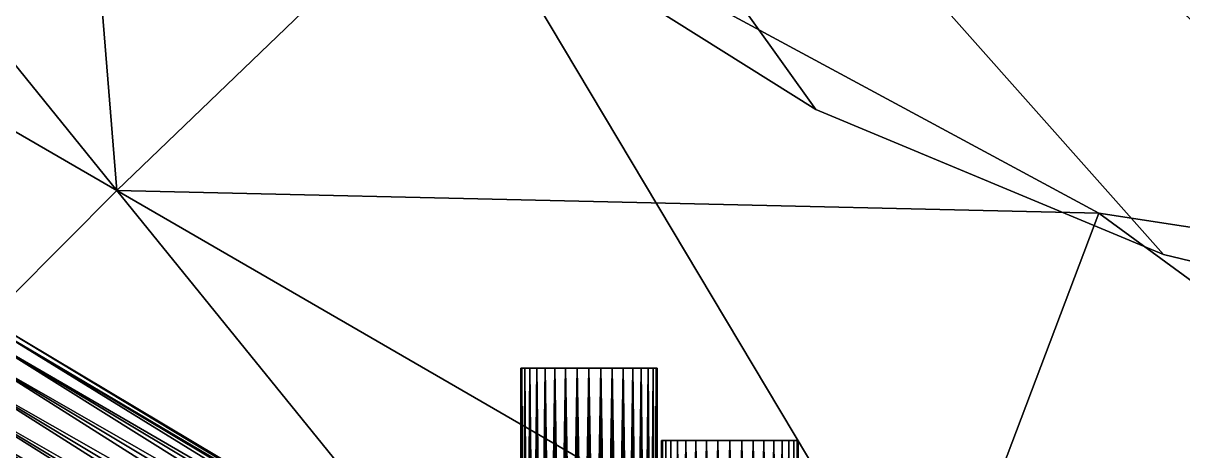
# Model space of a CAD drawing. Header units: metres. Extents: x -0.98 to 0.98, y -0.47 to 1.2.
# Drawn here: x -0.567 to -0.2273, y -0.031 to 0.0944 of the extents above; entities that cross this region are included whole.
import ezdxf

# ---------------------------------------------------------------- set-up
doc = ezdxf.new("R2010")
doc.units = ezdxf.units.M

msp = doc.modelspace()

# ---------------------------------------------------------------- linework, layer by layer
at = {"layer": 'Banana'}
for points in [[(-0.55898, 0.28477, 0.1), (-0.53961, 0.04534, 0.09211), (-0.69433, 0.23672, 0.09211)], [(-0.55898, 0.28477, 0.1), (-0.44063, 0.14063, 0.1), (-0.53961, 0.04534, 0.09211)], [(-0.80144, 0.19723, -0.07062), (-0.53961, 0.04534, -0.09211), (-0.69433, 0.23672, -0.09211)], [(-0.69433, 0.23672, -0.09211), (-0.53961, 0.04534, -0.09211), (-0.44063, 0.14063, -0.1)], [(-0.69433, 0.23672, 0.09211), (-0.53961, 0.04534, 0.09211), (-0.61735, -0.03282, 0.07063)], [(-0.80144, 0.19723, -0.07062), (-0.61735, -0.03282, -0.07062), (-0.53961, 0.04534, -0.09211)], [(-0.53961, 0.04534, -0.09211), (-0.25195, 0.03867, -0.1), (-0.44063, 0.14063, -0.1)], [(-0.44063, 0.14063, 0.1), (-0.30148, -0.09262, 0.09211), (-0.53961, 0.04534, 0.09211)], [(-0.44063, 0.14063, 0.1), (-0.25195, 0.03867, 0.1), (-0.30148, -0.09262, 0.09211)], [(-0.44063, 0.14063, 0.04766), (-0.25195, 0.03867, 0.1), (-0.44063, 0.14063, 0.1)], [(-0.44063, 0.14063, 0.04766), (-0.25195, 0.03867, 0.04766), (-0.25195, 0.03867, 0.1)], [(-0.44063, 0.14063, 0), (-0.25195, 0.03867, 0.04766), (-0.44063, 0.14063, 0.04766)], [(-0.44063, 0.14063, 0), (-0.25195, 0.03867, 0), (-0.25195, 0.03867, 0.04766)], [(-0.44063, 0.14063, -0.04766), (-0.25195, 0.03867, 0), (-0.44063, 0.14063, 0)], [(-0.44063, 0.14063, -0.04766), (-0.25195, 0.03867, -0.04766), (-0.25195, 0.03867, 0)], [(-0.44063, 0.14063, -0.1), (-0.25195, 0.03867, -0.04766), (-0.44063, 0.14063, -0.04766)], [(-0.44063, 0.14063, -0.1), (-0.25195, 0.03867, -0.1), (-0.25195, 0.03867, -0.04766)], [(-0.61735, -0.03282, -0.07062), (-0.30148, -0.09262, -0.09211), (-0.53961, 0.04534, -0.09211)], [(-0.53961, 0.04534, 0.09211), (-0.3408, -0.20017, 0.07063), (-0.61735, -0.03282, 0.07063)], [(-0.53961, 0.04534, -0.09211), (-0.30148, -0.09262, -0.09211), (-0.25195, 0.03867, -0.1)], [(-0.53961, 0.04534, 0.09211), (-0.30148, -0.09262, 0.09211), (-0.3408, -0.20017, 0.07063)], [(-0.30148, -0.09262, -0.09211), (0, 0, -0.1), (-0.25195, 0.03867, -0.1)], [(-0.25195, 0.03867, 0.1), (0, -0.14561, 0.09211), (-0.30148, -0.09262, 0.09211)], [(-0.25195, 0.03867, 0.1), (0, 0, 0.1), (0, -0.14561, 0.09211)], [(-0.25195, 0.03867, 0.04766), (0, 0, 0.1), (-0.25195, 0.03867, 0.1)], [(-0.25195, 0.03867, 0.04766), (0, 0, 0.04766), (0, 0, 0.1)], [(-0.25195, 0.03867, 0), (0, 0, 0.04766), (-0.25195, 0.03867, 0.04766)], [(-0.25195, 0.03867, 0), (0, 0), (0, 0, 0.04766)], [(-0.25195, 0.03867, -0.04766), (0, 0), (-0.25195, 0.03867, 0)], [(-0.25195, 0.03867, -0.04766), (0, 0, -0.04766), (0, 0)], [(-0.25195, 0.03867, -0.1), (0, 0, -0.04766), (-0.25195, 0.03867, -0.04766)], [(-0.25195, 0.03867, -0.1), (0, 0, -0.1), (0, 0, -0.04766)], [(-0.30148, -0.09262, -0.09211), (0, -0.14561, -0.09211), (0, 0, -0.1)]]:
    msp.add_3dface(points, dxfattribs=at)
at = {"layer": 'Cylinder'}
for points in [[(-0.33486, 0.0691, -0.1), (-0.6, 0.44, -0.1), (-0.42375, 0.125, -0.1)], [(-0.23297, 0.02656, -0.1), (-0.6, 0.44, -0.1), (-0.33486, 0.0691, -0.1)], [(-0.23297, 0.02656, -0.1), (-0.12053, -0.00051, -0.1), (-0.6, 0.44, -0.1)], [(-0.12053, -0.00051, -0.1), (0, -0.01, -0.1), (-0.6, 0.44, -0.1)], [(-0.6, 0.44, -0.1), (0, -0.01, -0.1), (0.6, 0.44, -0.1)], [(-0.12053, -0.00051, 0.1), (-0.6, 0.44, 0.1), (0, -0.01, 0.1)], [(-0.23297, 0.02656, 0.1), (-0.33486, 0.0691, 0.1), (-0.6, 0.44, 0.1)], [(-0.6, 0.44, 0.1), (-0.12053, -0.00051, 0.1), (-0.23297, 0.02656, 0.1)], [(-0.42375, 0.125, 0.1), (-0.6, 0.44, 0.1), (-0.33486, 0.0691, 0.1)], [(0.6, 0.44, 0.1), (0, -0.01, 0.1), (-0.6, 0.44, 0.1)], [(-0.42375, 0.125, -0.1), (-0.33486, 0.0691, 0.1), (-0.33486, 0.0691, -0.1)], [(-0.42375, 0.125, -0.1), (-0.42375, 0.125, 0.1), (-0.33486, 0.0691, 0.1)], [(-0.33486, 0.0691, -0.1), (-0.23297, 0.02656, 0.1), (-0.23297, 0.02656, -0.1)], [(-0.33486, 0.0691, -0.1), (-0.33486, 0.0691, 0.1), (-0.23297, 0.02656, 0.1)], [(-0.23297, 0.02656, -0.1), (-0.12053, -0.00051, 0.1), (-0.12053, -0.00051, -0.1)], [(-0.23297, 0.02656, -0.1), (-0.23297, 0.02656, 0.1), (-0.12053, -0.00051, 0.1)]]:
    msp.add_3dface(points, dxfattribs=at)
at = {"layer": 'Cylinder 3'}
for points in [[(-0.38002, -0.22798, 0), (-0.37971, -0.02798, 0.00347), (-0.37971, -0.22798, 0.00347)], [(-0.38002, -0.22798, 0), (-0.38002, -0.02798, 0), (-0.37971, -0.02798, 0.00347)], [(-0.38002, -0.02798, 0), (-0.37971, -0.02798, 0.00347), (-0.37971, -0.02798, 0.00347)], [(-0.38002, -0.02798, 0), (-0.38002, -0.02798, 0), (-0.37971, -0.02798, 0.00347)], [(-0.38002, -0.02798, 0), (-0.36002, -0.02798, 0), (-0.37971, -0.02798, 0.00347)], [(-0.38002, -0.02798, 0), (-0.36002, -0.02798, 0), (-0.36002, -0.02798, 0)], [(-0.37971, -0.22798, -0.00347), (-0.38002, -0.02798, 0), (-0.38002, -0.22798, 0)], [(-0.37971, -0.22798, -0.00347), (-0.37971, -0.02798, -0.00347), (-0.38002, -0.02798, 0)], [(-0.37971, -0.02798, -0.00347), (-0.38002, -0.02798, 0), (-0.38002, -0.02798, 0)], [(-0.37971, -0.02798, -0.00347), (-0.37971, -0.02798, -0.00347), (-0.38002, -0.02798, 0)], [(-0.37971, -0.02798, -0.00347), (-0.36002, -0.02798, 0), (-0.38002, -0.02798, 0)], [(-0.37971, -0.22798, 0.00347), (-0.37881, -0.02798, 0.00684), (-0.37881, -0.22798, 0.00684)], [(-0.37971, -0.22798, 0.00347), (-0.37971, -0.02798, 0.00347), (-0.37881, -0.02798, 0.00684)], [(-0.37971, -0.02798, 0.00347), (-0.37881, -0.02798, 0.00684), (-0.37881, -0.02798, 0.00684)], [(-0.37971, -0.02798, 0.00347), (-0.37971, -0.02798, 0.00347), (-0.37881, -0.02798, 0.00684)], [(-0.37971, -0.02798, 0.00347), (-0.36002, -0.02798, 0), (-0.37881, -0.02798, 0.00684)], [(-0.37971, -0.02798, 0.00347), (-0.36002, -0.02798, 0), (-0.36002, -0.02798, 0)], [(-0.37971, -0.02798, -0.00347), (-0.36002, -0.02798, 0), (-0.36002, -0.02798, 0)], [(-0.37881, -0.22798, -0.00684), (-0.37971, -0.02798, -0.00347), (-0.37971, -0.22798, -0.00347)], [(-0.37881, -0.22798, -0.00684), (-0.37881, -0.02798, -0.00684), (-0.37971, -0.02798, -0.00347)], [(-0.37881, -0.02798, -0.00684), (-0.37971, -0.02798, -0.00347), (-0.37971, -0.02798, -0.00347)], [(-0.37881, -0.02798, -0.00684), (-0.37881, -0.02798, -0.00684), (-0.37971, -0.02798, -0.00347)], [(-0.37881, -0.02798, -0.00684), (-0.36002, -0.02798, 0), (-0.37971, -0.02798, -0.00347)], [(-0.37881, -0.22798, 0.00684), (-0.37734, -0.02798, 0.01), (-0.37734, -0.22798, 0.01)], [(-0.37881, -0.22798, 0.00684), (-0.37881, -0.02798, 0.00684), (-0.37734, -0.02798, 0.01)], [(-0.37881, -0.02798, 0.00684), (-0.37734, -0.02798, 0.01), (-0.37734, -0.02798, 0.01)], [(-0.37881, -0.02798, 0.00684), (-0.37881, -0.02798, 0.00684), (-0.37734, -0.02798, 0.01)], [(-0.37881, -0.02798, 0.00684), (-0.36002, -0.02798, 0), (-0.37734, -0.02798, 0.01)], [(-0.37881, -0.02798, 0.00684), (-0.36002, -0.02798, 0), (-0.36002, -0.02798, 0)], [(-0.37881, -0.02798, -0.00684), (-0.36002, -0.02798, 0), (-0.36002, -0.02798, 0)], [(-0.37734, -0.22798, -0.01), (-0.37881, -0.02798, -0.00684), (-0.37881, -0.22798, -0.00684)], [(-0.37734, -0.22798, -0.01), (-0.37734, -0.02798, -0.01), (-0.37881, -0.02798, -0.00684)], [(-0.37734, -0.02798, -0.01), (-0.37881, -0.02798, -0.00684), (-0.37881, -0.02798, -0.00684)], [(-0.37734, -0.02798, -0.01), (-0.37734, -0.02798, -0.01), (-0.37881, -0.02798, -0.00684)], [(-0.37734, -0.02798, -0.01), (-0.36002, -0.02798, 0), (-0.37881, -0.02798, -0.00684)], [(-0.37734, -0.22798, 0.01), (-0.37534, -0.02798, 0.01286), (-0.37534, -0.22798, 0.01286)], [(-0.37734, -0.22798, 0.01), (-0.37734, -0.02798, 0.01), (-0.37534, -0.02798, 0.01286)], [(-0.37734, -0.02798, 0.01), (-0.37534, -0.02798, 0.01286), (-0.37534, -0.02798, 0.01286)], [(-0.37734, -0.02798, 0.01), (-0.37734, -0.02798, 0.01), (-0.37534, -0.02798, 0.01286)], [(-0.37734, -0.02798, 0.01), (-0.36002, -0.02798, 0), (-0.37534, -0.02798, 0.01286)], [(-0.37734, -0.02798, 0.01), (-0.36002, -0.02798, 0), (-0.36002, -0.02798, 0)], [(-0.37734, -0.02798, -0.01), (-0.36002, -0.02798, 0), (-0.36002, -0.02798, 0)], [(-0.37534, -0.22798, -0.01286), (-0.37734, -0.02798, -0.01), (-0.37734, -0.22798, -0.01)], [(-0.37534, -0.22798, -0.01286), (-0.37534, -0.02798, -0.01286), (-0.37734, -0.02798, -0.01)], [(-0.37534, -0.02798, -0.01286), (-0.37734, -0.02798, -0.01), (-0.37734, -0.02798, -0.01)], [(-0.37534, -0.02798, -0.01286), (-0.37534, -0.02798, -0.01286), (-0.37734, -0.02798, -0.01)], [(-0.37534, -0.02798, -0.01286), (-0.36002, -0.02798, 0), (-0.37734, -0.02798, -0.01)], [(-0.37534, -0.22798, 0.01286), (-0.37287, -0.02798, 0.01532), (-0.37287, -0.22798, 0.01532)], [(-0.37534, -0.22798, 0.01286), (-0.37534, -0.02798, 0.01286), (-0.37287, -0.02798, 0.01532)], [(-0.37534, -0.02798, 0.01286), (-0.37287, -0.02798, 0.01532), (-0.37287, -0.02798, 0.01532)], [(-0.37534, -0.02798, 0.01286), (-0.37534, -0.02798, 0.01286), (-0.37287, -0.02798, 0.01532)], [(-0.37534, -0.02798, 0.01286), (-0.36002, -0.02798, 0), (-0.37287, -0.02798, 0.01532)], [(-0.37534, -0.02798, 0.01286), (-0.36002, -0.02798, 0), (-0.36002, -0.02798, 0)], [(-0.37534, -0.02798, -0.01286), (-0.36002, -0.02798, 0), (-0.36002, -0.02798, 0)], [(-0.37287, -0.22798, -0.01532), (-0.37534, -0.02798, -0.01286), (-0.37534, -0.22798, -0.01286)], [(-0.37287, -0.22798, -0.01532), (-0.37287, -0.02798, -0.01532), (-0.37534, -0.02798, -0.01286)], [(-0.37287, -0.02798, -0.01532), (-0.37534, -0.02798, -0.01286), (-0.37534, -0.02798, -0.01286)], [(-0.37287, -0.02798, -0.01532), (-0.37287, -0.02798, -0.01532), (-0.37534, -0.02798, -0.01286)], [(-0.37287, -0.02798, -0.01532), (-0.36002, -0.02798, 0), (-0.37534, -0.02798, -0.01286)], [(-0.37287, -0.22798, 0.01532), (-0.37002, -0.02798, 0.01732), (-0.37002, -0.22798, 0.01732)], [(-0.37287, -0.22798, 0.01532), (-0.37287, -0.02798, 0.01532), (-0.37002, -0.02798, 0.01732)], [(-0.37287, -0.02798, 0.01532), (-0.37002, -0.02798, 0.01732), (-0.37002, -0.02798, 0.01732)], [(-0.37287, -0.02798, 0.01532), (-0.37287, -0.02798, 0.01532), (-0.37002, -0.02798, 0.01732)], [(-0.37287, -0.02798, 0.01532), (-0.36002, -0.02798, 0), (-0.37002, -0.02798, 0.01732)], [(-0.37287, -0.02798, 0.01532), (-0.36002, -0.02798, 0), (-0.36002, -0.02798, 0)], [(-0.37287, -0.02798, -0.01532), (-0.36002, -0.02798, 0), (-0.36002, -0.02798, 0)], [(-0.37002, -0.22798, -0.01732), (-0.37287, -0.02798, -0.01532), (-0.37287, -0.22798, -0.01532)], [(-0.37002, -0.22798, -0.01732), (-0.37002, -0.02798, -0.01732), (-0.37287, -0.02798, -0.01532)], [(-0.37002, -0.02798, -0.01732), (-0.37287, -0.02798, -0.01532), (-0.37287, -0.02798, -0.01532)], [(-0.37002, -0.02798, -0.01732), (-0.37002, -0.02798, -0.01732), (-0.37287, -0.02798, -0.01532)], [(-0.37002, -0.02798, -0.01732), (-0.36002, -0.02798, 0), (-0.37287, -0.02798, -0.01532)], [(-0.37002, -0.22798, 0.01732), (-0.36686, -0.02798, 0.01879), (-0.36686, -0.22798, 0.01879)], [(-0.37002, -0.22798, 0.01732), (-0.37002, -0.02798, 0.01732), (-0.36686, -0.02798, 0.01879)], [(-0.37002, -0.02798, 0.01732), (-0.36686, -0.02798, 0.01879), (-0.36686, -0.02798, 0.01879)], [(-0.37002, -0.02798, 0.01732), (-0.37002, -0.02798, 0.01732), (-0.36686, -0.02798, 0.01879)], [(-0.37002, -0.02798, 0.01732), (-0.36002, -0.02798, 0), (-0.36686, -0.02798, 0.01879)], [(-0.37002, -0.02798, 0.01732), (-0.36002, -0.02798, 0), (-0.36002, -0.02798, 0)], [(-0.37002, -0.02798, -0.01732), (-0.36002, -0.02798, 0), (-0.36002, -0.02798, 0)], [(-0.36686, -0.22798, -0.01879), (-0.37002, -0.02798, -0.01732), (-0.37002, -0.22798, -0.01732)], [(-0.36686, -0.22798, -0.01879), (-0.36686, -0.02798, -0.01879), (-0.37002, -0.02798, -0.01732)], [(-0.36686, -0.02798, -0.01879), (-0.37002, -0.02798, -0.01732), (-0.37002, -0.02798, -0.01732)], [(-0.36686, -0.02798, -0.01879), (-0.36686, -0.02798, -0.01879), (-0.37002, -0.02798, -0.01732)], [(-0.36686, -0.02798, -0.01879), (-0.36002, -0.02798, 0), (-0.37002, -0.02798, -0.01732)], [(-0.36686, -0.22798, 0.01879), (-0.36349, -0.02798, 0.0197), (-0.36349, -0.22798, 0.0197)], [(-0.36686, -0.22798, 0.01879), (-0.36686, -0.02798, 0.01879), (-0.36349, -0.02798, 0.0197)], [(-0.36686, -0.02798, 0.01879), (-0.36349, -0.02798, 0.0197), (-0.36349, -0.02798, 0.0197)], [(-0.36686, -0.02798, 0.01879), (-0.36686, -0.02798, 0.01879), (-0.36349, -0.02798, 0.0197)], [(-0.36686, -0.02798, 0.01879), (-0.36002, -0.02798, 0), (-0.36349, -0.02798, 0.0197)], [(-0.36686, -0.02798, 0.01879), (-0.36002, -0.02798, 0), (-0.36002, -0.02798, 0)], [(-0.36686, -0.02798, -0.01879), (-0.36002, -0.02798, 0), (-0.36002, -0.02798, 0)], [(-0.36349, -0.22798, -0.0197), (-0.36686, -0.02798, -0.01879), (-0.36686, -0.22798, -0.01879)], [(-0.36349, -0.22798, -0.0197), (-0.36349, -0.02798, -0.0197), (-0.36686, -0.02798, -0.01879)], [(-0.36349, -0.02798, -0.0197), (-0.36686, -0.02798, -0.01879), (-0.36686, -0.02798, -0.01879)], [(-0.36349, -0.02798, -0.0197), (-0.36349, -0.02798, -0.0197), (-0.36686, -0.02798, -0.01879)], [(-0.36349, -0.02798, -0.0197), (-0.36002, -0.02798, 0), (-0.36686, -0.02798, -0.01879)], [(-0.36349, -0.22798, 0.0197), (-0.36002, -0.02798, 0.02), (-0.36002, -0.22798, 0.02)], [(-0.36349, -0.22798, 0.0197), (-0.36349, -0.02798, 0.0197), (-0.36002, -0.02798, 0.02)], [(-0.36349, -0.02798, 0.0197), (-0.36002, -0.02798, 0.02), (-0.36002, -0.02798, 0.02)], [(-0.36349, -0.02798, 0.0197), (-0.36349, -0.02798, 0.0197), (-0.36002, -0.02798, 0.02)], [(-0.36349, -0.02798, 0.0197), (-0.36002, -0.02798, 0), (-0.36002, -0.02798, 0.02)], [(-0.36349, -0.02798, 0.0197), (-0.36002, -0.02798, 0), (-0.36002, -0.02798, 0)], [(-0.36349, -0.02798, -0.0197), (-0.36002, -0.02798, 0), (-0.36002, -0.02798, 0)], [(-0.36002, -0.22798, -0.02), (-0.36349, -0.02798, -0.0197), (-0.36349, -0.22798, -0.0197)], [(-0.36002, -0.22798, -0.02), (-0.36002, -0.02798, -0.02), (-0.36349, -0.02798, -0.0197)], [(-0.36002, -0.02798, -0.02), (-0.36349, -0.02798, -0.0197), (-0.36349, -0.02798, -0.0197)], [(-0.36002, -0.02798, -0.02), (-0.36002, -0.02798, -0.02), (-0.36349, -0.02798, -0.0197)], [(-0.36002, -0.02798, -0.02), (-0.36002, -0.02798, 0), (-0.36349, -0.02798, -0.0197)], [(-0.36002, -0.02798, -0.02), (-0.36002, -0.02798, 0), (-0.36002, -0.02798, 0)], [(-0.35654, -0.22798, -0.0197), (-0.36002, -0.02798, -0.02), (-0.36002, -0.22798, -0.02)], [(-0.35654, -0.22798, -0.0197), (-0.35654, -0.02798, -0.0197), (-0.36002, -0.02798, -0.02)], [(-0.35654, -0.02798, -0.0197), (-0.36002, -0.02798, -0.02), (-0.36002, -0.02798, -0.02)], [(-0.35654, -0.02798, -0.0197), (-0.35654, -0.02798, -0.0197), (-0.36002, -0.02798, -0.02)], [(-0.35654, -0.02798, -0.0197), (-0.36002, -0.02798, 0), (-0.36002, -0.02798, -0.02)], [(-0.35654, -0.02798, -0.0197), (-0.36002, -0.02798, 0), (-0.36002, -0.02798, 0)], [(-0.35318, -0.02798, -0.01879), (-0.36002, -0.02798, 0), (-0.35654, -0.02798, -0.0197)], [(-0.35318, -0.02798, -0.01879), (-0.36002, -0.02798, 0), (-0.36002, -0.02798, 0)], [(-0.35002, -0.02798, -0.01732), (-0.36002, -0.02798, 0), (-0.35318, -0.02798, -0.01879)], [(-0.35002, -0.02798, -0.01732), (-0.36002, -0.02798, 0), (-0.36002, -0.02798, 0)], [(-0.34716, -0.02798, -0.01532), (-0.36002, -0.02798, 0), (-0.35002, -0.02798, -0.01732)], [(-0.34716, -0.02798, -0.01532), (-0.36002, -0.02798, 0), (-0.36002, -0.02798, 0)], [(-0.3447, -0.02798, -0.01286), (-0.36002, -0.02798, 0), (-0.34716, -0.02798, -0.01532)], [(-0.3447, -0.02798, -0.01286), (-0.36002, -0.02798, 0), (-0.36002, -0.02798, 0)], [(-0.3427, -0.02798, -0.01), (-0.36002, -0.02798, 0), (-0.3447, -0.02798, -0.01286)], [(-0.3427, -0.02798, -0.01), (-0.36002, -0.02798, 0), (-0.36002, -0.02798, 0)], [(-0.34122, -0.02798, -0.00684), (-0.36002, -0.02798, 0), (-0.3427, -0.02798, -0.01)], [(-0.34122, -0.02798, -0.00684), (-0.36002, -0.02798, 0), (-0.36002, -0.02798, 0)], [(-0.34032, -0.02798, -0.00347), (-0.36002, -0.02798, 0), (-0.34122, -0.02798, -0.00684)], [(-0.34032, -0.02798, -0.00347), (-0.36002, -0.02798, 0), (-0.36002, -0.02798, 0)], [(-0.34002, -0.02798, 0), (-0.36002, -0.02798, 0), (-0.34032, -0.02798, -0.00347)], [(-0.34002, -0.02798, 0), (-0.36002, -0.02798, 0), (-0.36002, -0.02798, 0)], [(-0.34032, -0.02798, 0.00347), (-0.36002, -0.02798, 0), (-0.34002, -0.02798, 0)], [(-0.34032, -0.02798, 0.00347), (-0.36002, -0.02798, 0), (-0.36002, -0.02798, 0)], [(-0.34122, -0.02798, 0.00684), (-0.36002, -0.02798, 0), (-0.34032, -0.02798, 0.00347)], [(-0.34122, -0.02798, 0.00684), (-0.36002, -0.02798, 0), (-0.36002, -0.02798, 0)], [(-0.3427, -0.02798, 0.01), (-0.36002, -0.02798, 0), (-0.34122, -0.02798, 0.00684)], [(-0.3427, -0.02798, 0.01), (-0.36002, -0.02798, 0), (-0.36002, -0.02798, 0)], [(-0.3447, -0.02798, 0.01286), (-0.36002, -0.02798, 0), (-0.3427, -0.02798, 0.01)], [(-0.3447, -0.02798, 0.01286), (-0.36002, -0.02798, 0), (-0.36002, -0.02798, 0)], [(-0.34716, -0.02798, 0.01532), (-0.36002, -0.02798, 0), (-0.3447, -0.02798, 0.01286)], [(-0.34716, -0.02798, 0.01532), (-0.36002, -0.02798, 0), (-0.36002, -0.02798, 0)], [(-0.35002, -0.02798, 0.01732), (-0.36002, -0.02798, 0), (-0.34716, -0.02798, 0.01532)], [(-0.35002, -0.02798, 0.01732), (-0.36002, -0.02798, 0), (-0.36002, -0.02798, 0)], [(-0.35318, -0.02798, 0.01879), (-0.36002, -0.02798, 0), (-0.35002, -0.02798, 0.01732)], [(-0.35318, -0.02798, 0.01879), (-0.36002, -0.02798, 0), (-0.36002, -0.02798, 0)], [(-0.35654, -0.02798, 0.0197), (-0.36002, -0.02798, 0), (-0.35318, -0.02798, 0.01879)], [(-0.35654, -0.02798, 0.0197), (-0.36002, -0.02798, 0), (-0.36002, -0.02798, 0)], [(-0.36002, -0.22798, 0.02), (-0.35654, -0.02798, 0.0197), (-0.35654, -0.22798, 0.0197)], [(-0.36002, -0.22798, 0.02), (-0.36002, -0.02798, 0.02), (-0.35654, -0.02798, 0.0197)], [(-0.36002, -0.02798, 0.02), (-0.35654, -0.02798, 0.0197), (-0.35654, -0.02798, 0.0197)], [(-0.36002, -0.02798, 0.02), (-0.36002, -0.02798, 0.02), (-0.35654, -0.02798, 0.0197)], [(-0.36002, -0.02798, 0.02), (-0.36002, -0.02798, 0), (-0.35654, -0.02798, 0.0197)], [(-0.36002, -0.02798, 0.02), (-0.36002, -0.02798, 0), (-0.36002, -0.02798, 0)], [(-0.35318, -0.22798, -0.01879), (-0.35654, -0.02798, -0.0197), (-0.35654, -0.22798, -0.0197)], [(-0.35318, -0.22798, -0.01879), (-0.35318, -0.02798, -0.01879), (-0.35654, -0.02798, -0.0197)], [(-0.35318, -0.02798, -0.01879), (-0.35654, -0.02798, -0.0197), (-0.35654, -0.02798, -0.0197)], [(-0.35318, -0.02798, -0.01879), (-0.35318, -0.02798, -0.01879), (-0.35654, -0.02798, -0.0197)], [(-0.35654, -0.22798, 0.0197), (-0.35318, -0.02798, 0.01879), (-0.35318, -0.22798, 0.01879)], [(-0.35654, -0.22798, 0.0197), (-0.35654, -0.02798, 0.0197), (-0.35318, -0.02798, 0.01879)], [(-0.35654, -0.02798, 0.0197), (-0.35318, -0.02798, 0.01879), (-0.35318, -0.02798, 0.01879)], [(-0.35654, -0.02798, 0.0197), (-0.35654, -0.02798, 0.0197), (-0.35318, -0.02798, 0.01879)], [(-0.35002, -0.22798, -0.01732), (-0.35318, -0.02798, -0.01879), (-0.35318, -0.22798, -0.01879)], [(-0.35002, -0.22798, -0.01732), (-0.35002, -0.02798, -0.01732), (-0.35318, -0.02798, -0.01879)], [(-0.35002, -0.02798, -0.01732), (-0.35318, -0.02798, -0.01879), (-0.35318, -0.02798, -0.01879)], [(-0.35002, -0.02798, -0.01732), (-0.35002, -0.02798, -0.01732), (-0.35318, -0.02798, -0.01879)], [(-0.35318, -0.22798, 0.01879), (-0.35002, -0.02798, 0.01732), (-0.35002, -0.22798, 0.01732)], [(-0.35318, -0.22798, 0.01879), (-0.35318, -0.02798, 0.01879), (-0.35002, -0.02798, 0.01732)], [(-0.35318, -0.02798, 0.01879), (-0.35002, -0.02798, 0.01732), (-0.35002, -0.02798, 0.01732)], [(-0.35318, -0.02798, 0.01879), (-0.35318, -0.02798, 0.01879), (-0.35002, -0.02798, 0.01732)], [(-0.34716, -0.22798, -0.01532), (-0.35002, -0.02798, -0.01732), (-0.35002, -0.22798, -0.01732)], [(-0.34716, -0.22798, -0.01532), (-0.34716, -0.02798, -0.01532), (-0.35002, -0.02798, -0.01732)], [(-0.34716, -0.02798, -0.01532), (-0.35002, -0.02798, -0.01732), (-0.35002, -0.02798, -0.01732)], [(-0.34716, -0.02798, -0.01532), (-0.34716, -0.02798, -0.01532), (-0.35002, -0.02798, -0.01732)], [(-0.35002, -0.22798, 0.01732), (-0.34716, -0.02798, 0.01532), (-0.34716, -0.22798, 0.01532)], [(-0.35002, -0.22798, 0.01732), (-0.35002, -0.02798, 0.01732), (-0.34716, -0.02798, 0.01532)], [(-0.35002, -0.02798, 0.01732), (-0.34716, -0.02798, 0.01532), (-0.34716, -0.02798, 0.01532)], [(-0.35002, -0.02798, 0.01732), (-0.35002, -0.02798, 0.01732), (-0.34716, -0.02798, 0.01532)], [(-0.3447, -0.22798, -0.01286), (-0.34716, -0.02798, -0.01532), (-0.34716, -0.22798, -0.01532)], [(-0.3447, -0.22798, -0.01286), (-0.3447, -0.02798, -0.01286), (-0.34716, -0.02798, -0.01532)], [(-0.3447, -0.02798, -0.01286), (-0.34716, -0.02798, -0.01532), (-0.34716, -0.02798, -0.01532)], [(-0.3447, -0.02798, -0.01286), (-0.3447, -0.02798, -0.01286), (-0.34716, -0.02798, -0.01532)], [(-0.34716, -0.22798, 0.01532), (-0.3447, -0.02798, 0.01286), (-0.3447, -0.22798, 0.01286)], [(-0.34716, -0.22798, 0.01532), (-0.34716, -0.02798, 0.01532), (-0.3447, -0.02798, 0.01286)], [(-0.34716, -0.02798, 0.01532), (-0.3447, -0.02798, 0.01286), (-0.3447, -0.02798, 0.01286)], [(-0.34716, -0.02798, 0.01532), (-0.34716, -0.02798, 0.01532), (-0.3447, -0.02798, 0.01286)], [(-0.3427, -0.22798, -0.01), (-0.3447, -0.02798, -0.01286), (-0.3447, -0.22798, -0.01286)], [(-0.3427, -0.22798, -0.01), (-0.3427, -0.02798, -0.01), (-0.3447, -0.02798, -0.01286)], [(-0.3427, -0.02798, -0.01), (-0.3447, -0.02798, -0.01286), (-0.3447, -0.02798, -0.01286)], [(-0.3427, -0.02798, -0.01), (-0.3427, -0.02798, -0.01), (-0.3447, -0.02798, -0.01286)], [(-0.3447, -0.22798, 0.01286), (-0.3427, -0.02798, 0.01), (-0.3427, -0.22798, 0.01)], [(-0.3447, -0.22798, 0.01286), (-0.3447, -0.02798, 0.01286), (-0.3427, -0.02798, 0.01)], [(-0.3447, -0.02798, 0.01286), (-0.3427, -0.02798, 0.01), (-0.3427, -0.02798, 0.01)], [(-0.3447, -0.02798, 0.01286), (-0.3447, -0.02798, 0.01286), (-0.3427, -0.02798, 0.01)], [(-0.34122, -0.22798, -0.00684), (-0.3427, -0.02798, -0.01), (-0.3427, -0.22798, -0.01)], [(-0.34122, -0.22798, -0.00684), (-0.34122, -0.02798, -0.00684), (-0.3427, -0.02798, -0.01)], [(-0.34122, -0.02798, -0.00684), (-0.3427, -0.02798, -0.01), (-0.3427, -0.02798, -0.01)], [(-0.34122, -0.02798, -0.00684), (-0.34122, -0.02798, -0.00684), (-0.3427, -0.02798, -0.01)], [(-0.3427, -0.22798, 0.01), (-0.34122, -0.02798, 0.00684), (-0.34122, -0.22798, 0.00684)], [(-0.3427, -0.22798, 0.01), (-0.3427, -0.02798, 0.01), (-0.34122, -0.02798, 0.00684)], [(-0.3427, -0.02798, 0.01), (-0.34122, -0.02798, 0.00684), (-0.34122, -0.02798, 0.00684)], [(-0.3427, -0.02798, 0.01), (-0.3427, -0.02798, 0.01), (-0.34122, -0.02798, 0.00684)], [(-0.34032, -0.22798, -0.00347), (-0.34122, -0.02798, -0.00684), (-0.34122, -0.22798, -0.00684)], [(-0.34032, -0.22798, -0.00347), (-0.34032, -0.02798, -0.00347), (-0.34122, -0.02798, -0.00684)], [(-0.34032, -0.02798, -0.00347), (-0.34122, -0.02798, -0.00684), (-0.34122, -0.02798, -0.00684)], [(-0.34032, -0.02798, -0.00347), (-0.34032, -0.02798, -0.00347), (-0.34122, -0.02798, -0.00684)], [(-0.34122, -0.22798, 0.00684), (-0.34032, -0.02798, 0.00347), (-0.34032, -0.22798, 0.00347)], [(-0.34122, -0.22798, 0.00684), (-0.34122, -0.02798, 0.00684), (-0.34032, -0.02798, 0.00347)], [(-0.34122, -0.02798, 0.00684), (-0.34032, -0.02798, 0.00347), (-0.34032, -0.02798, 0.00347)], [(-0.34122, -0.02798, 0.00684), (-0.34122, -0.02798, 0.00684), (-0.34032, -0.02798, 0.00347)], [(-0.34002, -0.22798, 0), (-0.34032, -0.02798, -0.00347), (-0.34032, -0.22798, -0.00347)], [(-0.34002, -0.22798, 0), (-0.34002, -0.02798, 0), (-0.34032, -0.02798, -0.00347)], [(-0.34002, -0.02798, 0), (-0.34032, -0.02798, -0.00347), (-0.34032, -0.02798, -0.00347)], [(-0.34002, -0.02798, 0), (-0.34002, -0.02798, 0), (-0.34032, -0.02798, -0.00347)], [(-0.34032, -0.22798, 0.00347), (-0.34002, -0.02798, 0), (-0.34002, -0.22798, 0)], [(-0.34032, -0.22798, 0.00347), (-0.34032, -0.02798, 0.00347), (-0.34002, -0.02798, 0)], [(-0.34032, -0.02798, 0.00347), (-0.34002, -0.02798, 0), (-0.34002, -0.02798, 0)], [(-0.34032, -0.02798, 0.00347), (-0.34032, -0.02798, 0.00347), (-0.34002, -0.02798, 0)]]:
    msp.add_3dface(points, dxfattribs=at)
at = {"layer": 'Cylinder 5'}
for points in [[(-0.42128, -0.20677, 0), (-0.42098, -0.00677, 0.00347), (-0.42098, -0.20677, 0.00347)], [(-0.42128, -0.20677, 0), (-0.42128, -0.00677, 0), (-0.42098, -0.00677, 0.00347)], [(-0.42128, -0.00677, 0), (-0.42098, -0.00677, 0.00347), (-0.42098, -0.00677, 0.00347)], [(-0.42128, -0.00677, 0), (-0.42128, -0.00677, 0), (-0.42098, -0.00677, 0.00347)], [(-0.42128, -0.00677, 0), (-0.40128, -0.00677, 0), (-0.42098, -0.00677, 0.00347)], [(-0.42128, -0.00677, 0), (-0.40128, -0.00677, 0), (-0.40128, -0.00677, 0)], [(-0.42098, -0.20677, -0.00347), (-0.42128, -0.00677, 0), (-0.42128, -0.20677, 0)], [(-0.42098, -0.20677, -0.00347), (-0.42098, -0.00677, -0.00347), (-0.42128, -0.00677, 0)], [(-0.42098, -0.00677, -0.00347), (-0.42128, -0.00677, 0), (-0.42128, -0.00677, 0)], [(-0.42098, -0.00677, -0.00347), (-0.42098, -0.00677, -0.00347), (-0.42128, -0.00677, 0)], [(-0.42098, -0.00677, -0.00347), (-0.40128, -0.00677, 0), (-0.42128, -0.00677, 0)], [(-0.42098, -0.20677, 0.00347), (-0.42008, -0.00677, 0.00684), (-0.42008, -0.20677, 0.00684)], [(-0.42098, -0.20677, 0.00347), (-0.42098, -0.00677, 0.00347), (-0.42008, -0.00677, 0.00684)], [(-0.42098, -0.00677, 0.00347), (-0.42008, -0.00677, 0.00684), (-0.42008, -0.00677, 0.00684)], [(-0.42098, -0.00677, 0.00347), (-0.42098, -0.00677, 0.00347), (-0.42008, -0.00677, 0.00684)], [(-0.42098, -0.00677, 0.00347), (-0.40128, -0.00677, 0), (-0.42008, -0.00677, 0.00684)], [(-0.42098, -0.00677, 0.00347), (-0.40128, -0.00677, 0), (-0.40128, -0.00677, 0)], [(-0.42098, -0.00677, -0.00347), (-0.40128, -0.00677, 0), (-0.40128, -0.00677, 0)], [(-0.42008, -0.20677, -0.00684), (-0.42098, -0.00677, -0.00347), (-0.42098, -0.20677, -0.00347)], [(-0.42008, -0.20677, -0.00684), (-0.42008, -0.00677, -0.00684), (-0.42098, -0.00677, -0.00347)], [(-0.42008, -0.00677, -0.00684), (-0.42098, -0.00677, -0.00347), (-0.42098, -0.00677, -0.00347)], [(-0.42008, -0.00677, -0.00684), (-0.42008, -0.00677, -0.00684), (-0.42098, -0.00677, -0.00347)], [(-0.42008, -0.00677, -0.00684), (-0.40128, -0.00677, 0), (-0.42098, -0.00677, -0.00347)], [(-0.42008, -0.20677, 0.00684), (-0.4186, -0.00677, 0.01), (-0.4186, -0.20677, 0.01)], [(-0.42008, -0.20677, 0.00684), (-0.42008, -0.00677, 0.00684), (-0.4186, -0.00677, 0.01)], [(-0.42008, -0.00677, 0.00684), (-0.4186, -0.00677, 0.01), (-0.4186, -0.00677, 0.01)], [(-0.42008, -0.00677, 0.00684), (-0.42008, -0.00677, 0.00684), (-0.4186, -0.00677, 0.01)], [(-0.42008, -0.00677, 0.00684), (-0.40128, -0.00677, 0), (-0.4186, -0.00677, 0.01)], [(-0.42008, -0.00677, 0.00684), (-0.40128, -0.00677, 0), (-0.40128, -0.00677, 0)], [(-0.42008, -0.00677, -0.00684), (-0.40128, -0.00677, 0), (-0.40128, -0.00677, 0)], [(-0.4186, -0.20677, -0.01), (-0.42008, -0.00677, -0.00684), (-0.42008, -0.20677, -0.00684)], [(-0.4186, -0.20677, -0.01), (-0.4186, -0.00677, -0.01), (-0.42008, -0.00677, -0.00684)], [(-0.4186, -0.00677, -0.01), (-0.42008, -0.00677, -0.00684), (-0.42008, -0.00677, -0.00684)], [(-0.4186, -0.00677, -0.01), (-0.4186, -0.00677, -0.01), (-0.42008, -0.00677, -0.00684)], [(-0.4186, -0.00677, -0.01), (-0.40128, -0.00677, 0), (-0.42008, -0.00677, -0.00684)], [(-0.4186, -0.20677, 0.01), (-0.4166, -0.00677, 0.01286), (-0.4166, -0.20677, 0.01286)], [(-0.4186, -0.20677, 0.01), (-0.4186, -0.00677, 0.01), (-0.4166, -0.00677, 0.01286)], [(-0.4186, -0.00677, 0.01), (-0.4166, -0.00677, 0.01286), (-0.4166, -0.00677, 0.01286)], [(-0.4186, -0.00677, 0.01), (-0.4186, -0.00677, 0.01), (-0.4166, -0.00677, 0.01286)], [(-0.4186, -0.00677, 0.01), (-0.40128, -0.00677, 0), (-0.4166, -0.00677, 0.01286)], [(-0.4186, -0.00677, 0.01), (-0.40128, -0.00677, 0), (-0.40128, -0.00677, 0)], [(-0.4186, -0.00677, -0.01), (-0.40128, -0.00677, 0), (-0.40128, -0.00677, 0)], [(-0.4166, -0.20677, -0.01286), (-0.4186, -0.00677, -0.01), (-0.4186, -0.20677, -0.01)], [(-0.4166, -0.20677, -0.01286), (-0.4166, -0.00677, -0.01286), (-0.4186, -0.00677, -0.01)], [(-0.4166, -0.00677, -0.01286), (-0.4186, -0.00677, -0.01), (-0.4186, -0.00677, -0.01)], [(-0.4166, -0.00677, -0.01286), (-0.4166, -0.00677, -0.01286), (-0.4186, -0.00677, -0.01)], [(-0.4166, -0.00677, -0.01286), (-0.40128, -0.00677, 0), (-0.4186, -0.00677, -0.01)], [(-0.4166, -0.20677, 0.01286), (-0.41414, -0.00677, 0.01532), (-0.41414, -0.20677, 0.01532)], [(-0.4166, -0.20677, 0.01286), (-0.4166, -0.00677, 0.01286), (-0.41414, -0.00677, 0.01532)], [(-0.4166, -0.00677, 0.01286), (-0.41414, -0.00677, 0.01532), (-0.41414, -0.00677, 0.01532)], [(-0.4166, -0.00677, 0.01286), (-0.4166, -0.00677, 0.01286), (-0.41414, -0.00677, 0.01532)], [(-0.4166, -0.00677, 0.01286), (-0.40128, -0.00677, 0), (-0.41414, -0.00677, 0.01532)], [(-0.4166, -0.00677, 0.01286), (-0.40128, -0.00677, 0), (-0.40128, -0.00677, 0)], [(-0.4166, -0.00677, -0.01286), (-0.40128, -0.00677, 0), (-0.40128, -0.00677, 0)], [(-0.41414, -0.20677, -0.01532), (-0.4166, -0.00677, -0.01286), (-0.4166, -0.20677, -0.01286)], [(-0.41414, -0.20677, -0.01532), (-0.41414, -0.00677, -0.01532), (-0.4166, -0.00677, -0.01286)], [(-0.41414, -0.00677, -0.01532), (-0.4166, -0.00677, -0.01286), (-0.4166, -0.00677, -0.01286)], [(-0.41414, -0.00677, -0.01532), (-0.41414, -0.00677, -0.01532), (-0.4166, -0.00677, -0.01286)], [(-0.41414, -0.00677, -0.01532), (-0.40128, -0.00677, 0), (-0.4166, -0.00677, -0.01286)], [(-0.41414, -0.20677, 0.01532), (-0.41128, -0.00677, 0.01732), (-0.41128, -0.20677, 0.01732)], [(-0.41414, -0.20677, 0.01532), (-0.41414, -0.00677, 0.01532), (-0.41128, -0.00677, 0.01732)], [(-0.41414, -0.00677, 0.01532), (-0.41128, -0.00677, 0.01732), (-0.41128, -0.00677, 0.01732)], [(-0.41414, -0.00677, 0.01532), (-0.41414, -0.00677, 0.01532), (-0.41128, -0.00677, 0.01732)], [(-0.41414, -0.00677, 0.01532), (-0.40128, -0.00677, 0), (-0.41128, -0.00677, 0.01732)], [(-0.41414, -0.00677, 0.01532), (-0.40128, -0.00677, 0), (-0.40128, -0.00677, 0)], [(-0.41414, -0.00677, -0.01532), (-0.40128, -0.00677, 0), (-0.40128, -0.00677, 0)], [(-0.41128, -0.20677, -0.01732), (-0.41414, -0.00677, -0.01532), (-0.41414, -0.20677, -0.01532)], [(-0.41128, -0.20677, -0.01732), (-0.41128, -0.00677, -0.01732), (-0.41414, -0.00677, -0.01532)], [(-0.41128, -0.00677, -0.01732), (-0.41414, -0.00677, -0.01532), (-0.41414, -0.00677, -0.01532)], [(-0.41128, -0.00677, -0.01732), (-0.41128, -0.00677, -0.01732), (-0.41414, -0.00677, -0.01532)], [(-0.41128, -0.00677, -0.01732), (-0.40128, -0.00677, 0), (-0.41414, -0.00677, -0.01532)], [(-0.41128, -0.20677, 0.01732), (-0.40812, -0.00677, 0.01879), (-0.40812, -0.20677, 0.01879)], [(-0.41128, -0.20677, 0.01732), (-0.41128, -0.00677, 0.01732), (-0.40812, -0.00677, 0.01879)], [(-0.41128, -0.00677, 0.01732), (-0.40812, -0.00677, 0.01879), (-0.40812, -0.00677, 0.01879)], [(-0.41128, -0.00677, 0.01732), (-0.41128, -0.00677, 0.01732), (-0.40812, -0.00677, 0.01879)], [(-0.41128, -0.00677, 0.01732), (-0.40128, -0.00677, 0), (-0.40812, -0.00677, 0.01879)], [(-0.41128, -0.00677, 0.01732), (-0.40128, -0.00677, 0), (-0.40128, -0.00677, 0)], [(-0.41128, -0.00677, -0.01732), (-0.40128, -0.00677, 0), (-0.40128, -0.00677, 0)], [(-0.40812, -0.20677, -0.01879), (-0.41128, -0.00677, -0.01732), (-0.41128, -0.20677, -0.01732)], [(-0.40812, -0.20677, -0.01879), (-0.40812, -0.00677, -0.01879), (-0.41128, -0.00677, -0.01732)], [(-0.40812, -0.00677, -0.01879), (-0.41128, -0.00677, -0.01732), (-0.41128, -0.00677, -0.01732)], [(-0.40812, -0.00677, -0.01879), (-0.40812, -0.00677, -0.01879), (-0.41128, -0.00677, -0.01732)], [(-0.40812, -0.00677, -0.01879), (-0.40128, -0.00677, 0), (-0.41128, -0.00677, -0.01732)], [(-0.40812, -0.20677, 0.01879), (-0.40476, -0.00677, 0.0197), (-0.40476, -0.20677, 0.0197)], [(-0.40812, -0.20677, 0.01879), (-0.40812, -0.00677, 0.01879), (-0.40476, -0.00677, 0.0197)], [(-0.40812, -0.00677, 0.01879), (-0.40476, -0.00677, 0.0197), (-0.40476, -0.00677, 0.0197)], [(-0.40812, -0.00677, 0.01879), (-0.40812, -0.00677, 0.01879), (-0.40476, -0.00677, 0.0197)], [(-0.40812, -0.00677, 0.01879), (-0.40128, -0.00677, 0), (-0.40476, -0.00677, 0.0197)], [(-0.40812, -0.00677, 0.01879), (-0.40128, -0.00677, 0), (-0.40128, -0.00677, 0)], [(-0.40812, -0.00677, -0.01879), (-0.40128, -0.00677, 0), (-0.40128, -0.00677, 0)], [(-0.40476, -0.20677, -0.0197), (-0.40812, -0.00677, -0.01879), (-0.40812, -0.20677, -0.01879)], [(-0.40476, -0.20677, -0.0197), (-0.40476, -0.00677, -0.0197), (-0.40812, -0.00677, -0.01879)], [(-0.40476, -0.00677, -0.0197), (-0.40812, -0.00677, -0.01879), (-0.40812, -0.00677, -0.01879)], [(-0.40476, -0.00677, -0.0197), (-0.40476, -0.00677, -0.0197), (-0.40812, -0.00677, -0.01879)], [(-0.40476, -0.00677, -0.0197), (-0.40128, -0.00677, 0), (-0.40812, -0.00677, -0.01879)], [(-0.40476, -0.20677, 0.0197), (-0.40128, -0.00677, 0.02), (-0.40128, -0.20677, 0.02)], [(-0.40476, -0.20677, 0.0197), (-0.40476, -0.00677, 0.0197), (-0.40128, -0.00677, 0.02)], [(-0.40476, -0.00677, 0.0197), (-0.40128, -0.00677, 0.02), (-0.40128, -0.00677, 0.02)], [(-0.40476, -0.00677, 0.0197), (-0.40476, -0.00677, 0.0197), (-0.40128, -0.00677, 0.02)], [(-0.40476, -0.00677, 0.0197), (-0.40128, -0.00677, 0), (-0.40128, -0.00677, 0.02)], [(-0.40476, -0.00677, 0.0197), (-0.40128, -0.00677, 0), (-0.40128, -0.00677, 0)], [(-0.40476, -0.00677, -0.0197), (-0.40128, -0.00677, 0), (-0.40128, -0.00677, 0)], [(-0.40128, -0.20677, -0.02), (-0.40476, -0.00677, -0.0197), (-0.40476, -0.20677, -0.0197)], [(-0.40128, -0.20677, -0.02), (-0.40128, -0.00677, -0.02), (-0.40476, -0.00677, -0.0197)], [(-0.40128, -0.00677, -0.02), (-0.40476, -0.00677, -0.0197), (-0.40476, -0.00677, -0.0197)], [(-0.40128, -0.00677, -0.02), (-0.40128, -0.00677, -0.02), (-0.40476, -0.00677, -0.0197)], [(-0.40128, -0.00677, -0.02), (-0.40128, -0.00677, 0), (-0.40476, -0.00677, -0.0197)], [(-0.40128, -0.00677, -0.02), (-0.40128, -0.00677, 0), (-0.40128, -0.00677, 0)], [(-0.39781, -0.20677, -0.0197), (-0.40128, -0.00677, -0.02), (-0.40128, -0.20677, -0.02)], [(-0.39781, -0.20677, -0.0197), (-0.39781, -0.00677, -0.0197), (-0.40128, -0.00677, -0.02)], [(-0.39781, -0.00677, -0.0197), (-0.40128, -0.00677, -0.02), (-0.40128, -0.00677, -0.02)], [(-0.39781, -0.00677, -0.0197), (-0.39781, -0.00677, -0.0197), (-0.40128, -0.00677, -0.02)], [(-0.39781, -0.00677, -0.0197), (-0.40128, -0.00677, 0), (-0.40128, -0.00677, -0.02)], [(-0.39781, -0.00677, -0.0197), (-0.40128, -0.00677, 0), (-0.40128, -0.00677, 0)], [(-0.39444, -0.00677, -0.01879), (-0.40128, -0.00677, 0), (-0.39781, -0.00677, -0.0197)], [(-0.39444, -0.00677, -0.01879), (-0.40128, -0.00677, 0), (-0.40128, -0.00677, 0)], [(-0.39128, -0.00677, -0.01732), (-0.40128, -0.00677, 0), (-0.39444, -0.00677, -0.01879)], [(-0.39128, -0.00677, -0.01732), (-0.40128, -0.00677, 0), (-0.40128, -0.00677, 0)], [(-0.38843, -0.00677, -0.01532), (-0.40128, -0.00677, 0), (-0.39128, -0.00677, -0.01732)], [(-0.38843, -0.00677, -0.01532), (-0.40128, -0.00677, 0), (-0.40128, -0.00677, 0)], [(-0.38596, -0.00677, -0.01286), (-0.40128, -0.00677, 0), (-0.38843, -0.00677, -0.01532)], [(-0.38596, -0.00677, -0.01286), (-0.40128, -0.00677, 0), (-0.40128, -0.00677, 0)], [(-0.38396, -0.00677, -0.01), (-0.40128, -0.00677, 0), (-0.38596, -0.00677, -0.01286)], [(-0.38396, -0.00677, -0.01), (-0.40128, -0.00677, 0), (-0.40128, -0.00677, 0)], [(-0.38249, -0.00677, -0.00684), (-0.40128, -0.00677, 0), (-0.38396, -0.00677, -0.01)], [(-0.38249, -0.00677, -0.00684), (-0.40128, -0.00677, 0), (-0.40128, -0.00677, 0)], [(-0.38159, -0.00677, -0.00347), (-0.40128, -0.00677, 0), (-0.38249, -0.00677, -0.00684)], [(-0.38159, -0.00677, -0.00347), (-0.40128, -0.00677, 0), (-0.40128, -0.00677, 0)], [(-0.38128, -0.00677, 0), (-0.40128, -0.00677, 0), (-0.38159, -0.00677, -0.00347)], [(-0.38128, -0.00677, 0), (-0.40128, -0.00677, 0), (-0.40128, -0.00677, 0)], [(-0.38159, -0.00677, 0.00347), (-0.40128, -0.00677, 0), (-0.38128, -0.00677, 0)], [(-0.38159, -0.00677, 0.00347), (-0.40128, -0.00677, 0), (-0.40128, -0.00677, 0)], [(-0.38249, -0.00677, 0.00684), (-0.40128, -0.00677, 0), (-0.38159, -0.00677, 0.00347)], [(-0.38249, -0.00677, 0.00684), (-0.40128, -0.00677, 0), (-0.40128, -0.00677, 0)], [(-0.38396, -0.00677, 0.01), (-0.40128, -0.00677, 0), (-0.38249, -0.00677, 0.00684)], [(-0.38396, -0.00677, 0.01), (-0.40128, -0.00677, 0), (-0.40128, -0.00677, 0)], [(-0.38596, -0.00677, 0.01286), (-0.40128, -0.00677, 0), (-0.38396, -0.00677, 0.01)], [(-0.38596, -0.00677, 0.01286), (-0.40128, -0.00677, 0), (-0.40128, -0.00677, 0)], [(-0.38843, -0.00677, 0.01532), (-0.40128, -0.00677, 0), (-0.38596, -0.00677, 0.01286)], [(-0.38843, -0.00677, 0.01532), (-0.40128, -0.00677, 0), (-0.40128, -0.00677, 0)], [(-0.39128, -0.00677, 0.01732), (-0.40128, -0.00677, 0), (-0.38843, -0.00677, 0.01532)], [(-0.39128, -0.00677, 0.01732), (-0.40128, -0.00677, 0), (-0.40128, -0.00677, 0)], [(-0.39444, -0.00677, 0.01879), (-0.40128, -0.00677, 0), (-0.39128, -0.00677, 0.01732)], [(-0.39444, -0.00677, 0.01879), (-0.40128, -0.00677, 0), (-0.40128, -0.00677, 0)], [(-0.39781, -0.00677, 0.0197), (-0.40128, -0.00677, 0), (-0.39444, -0.00677, 0.01879)], [(-0.39781, -0.00677, 0.0197), (-0.40128, -0.00677, 0), (-0.40128, -0.00677, 0)], [(-0.40128, -0.20677, 0.02), (-0.39781, -0.00677, 0.0197), (-0.39781, -0.20677, 0.0197)], [(-0.40128, -0.20677, 0.02), (-0.40128, -0.00677, 0.02), (-0.39781, -0.00677, 0.0197)], [(-0.40128, -0.00677, 0.02), (-0.39781, -0.00677, 0.0197), (-0.39781, -0.00677, 0.0197)], [(-0.40128, -0.00677, 0.02), (-0.40128, -0.00677, 0.02), (-0.39781, -0.00677, 0.0197)], [(-0.40128, -0.00677, 0.02), (-0.40128, -0.00677, 0), (-0.39781, -0.00677, 0.0197)], [(-0.40128, -0.00677, 0.02), (-0.40128, -0.00677, 0), (-0.40128, -0.00677, 0)], [(-0.39444, -0.20677, -0.01879), (-0.39781, -0.00677, -0.0197), (-0.39781, -0.20677, -0.0197)], [(-0.39444, -0.20677, -0.01879), (-0.39444, -0.00677, -0.01879), (-0.39781, -0.00677, -0.0197)], [(-0.39444, -0.00677, -0.01879), (-0.39781, -0.00677, -0.0197), (-0.39781, -0.00677, -0.0197)], [(-0.39444, -0.00677, -0.01879), (-0.39444, -0.00677, -0.01879), (-0.39781, -0.00677, -0.0197)], [(-0.39781, -0.20677, 0.0197), (-0.39444, -0.00677, 0.01879), (-0.39444, -0.20677, 0.01879)], [(-0.39781, -0.20677, 0.0197), (-0.39781, -0.00677, 0.0197), (-0.39444, -0.00677, 0.01879)], [(-0.39781, -0.00677, 0.0197), (-0.39444, -0.00677, 0.01879), (-0.39444, -0.00677, 0.01879)], [(-0.39781, -0.00677, 0.0197), (-0.39781, -0.00677, 0.0197), (-0.39444, -0.00677, 0.01879)], [(-0.39128, -0.20677, -0.01732), (-0.39444, -0.00677, -0.01879), (-0.39444, -0.20677, -0.01879)], [(-0.39128, -0.20677, -0.01732), (-0.39128, -0.00677, -0.01732), (-0.39444, -0.00677, -0.01879)], [(-0.39128, -0.00677, -0.01732), (-0.39444, -0.00677, -0.01879), (-0.39444, -0.00677, -0.01879)], [(-0.39128, -0.00677, -0.01732), (-0.39128, -0.00677, -0.01732), (-0.39444, -0.00677, -0.01879)], [(-0.39444, -0.20677, 0.01879), (-0.39128, -0.00677, 0.01732), (-0.39128, -0.20677, 0.01732)], [(-0.39444, -0.20677, 0.01879), (-0.39444, -0.00677, 0.01879), (-0.39128, -0.00677, 0.01732)], [(-0.39444, -0.00677, 0.01879), (-0.39128, -0.00677, 0.01732), (-0.39128, -0.00677, 0.01732)], [(-0.39444, -0.00677, 0.01879), (-0.39444, -0.00677, 0.01879), (-0.39128, -0.00677, 0.01732)], [(-0.38843, -0.20677, -0.01532), (-0.39128, -0.00677, -0.01732), (-0.39128, -0.20677, -0.01732)], [(-0.38843, -0.20677, -0.01532), (-0.38843, -0.00677, -0.01532), (-0.39128, -0.00677, -0.01732)], [(-0.38843, -0.00677, -0.01532), (-0.39128, -0.00677, -0.01732), (-0.39128, -0.00677, -0.01732)], [(-0.38843, -0.00677, -0.01532), (-0.38843, -0.00677, -0.01532), (-0.39128, -0.00677, -0.01732)], [(-0.39128, -0.20677, 0.01732), (-0.38843, -0.00677, 0.01532), (-0.38843, -0.20677, 0.01532)], [(-0.39128, -0.20677, 0.01732), (-0.39128, -0.00677, 0.01732), (-0.38843, -0.00677, 0.01532)], [(-0.39128, -0.00677, 0.01732), (-0.38843, -0.00677, 0.01532), (-0.38843, -0.00677, 0.01532)], [(-0.39128, -0.00677, 0.01732), (-0.39128, -0.00677, 0.01732), (-0.38843, -0.00677, 0.01532)], [(-0.38596, -0.20677, -0.01286), (-0.38843, -0.00677, -0.01532), (-0.38843, -0.20677, -0.01532)], [(-0.38596, -0.20677, -0.01286), (-0.38596, -0.00677, -0.01286), (-0.38843, -0.00677, -0.01532)], [(-0.38596, -0.00677, -0.01286), (-0.38843, -0.00677, -0.01532), (-0.38843, -0.00677, -0.01532)], [(-0.38596, -0.00677, -0.01286), (-0.38596, -0.00677, -0.01286), (-0.38843, -0.00677, -0.01532)], [(-0.38843, -0.20677, 0.01532), (-0.38596, -0.00677, 0.01286), (-0.38596, -0.20677, 0.01286)], [(-0.38843, -0.20677, 0.01532), (-0.38843, -0.00677, 0.01532), (-0.38596, -0.00677, 0.01286)], [(-0.38843, -0.00677, 0.01532), (-0.38596, -0.00677, 0.01286), (-0.38596, -0.00677, 0.01286)], [(-0.38843, -0.00677, 0.01532), (-0.38843, -0.00677, 0.01532), (-0.38596, -0.00677, 0.01286)], [(-0.38396, -0.20677, -0.01), (-0.38596, -0.00677, -0.01286), (-0.38596, -0.20677, -0.01286)], [(-0.38396, -0.20677, -0.01), (-0.38396, -0.00677, -0.01), (-0.38596, -0.00677, -0.01286)], [(-0.38396, -0.00677, -0.01), (-0.38596, -0.00677, -0.01286), (-0.38596, -0.00677, -0.01286)], [(-0.38396, -0.00677, -0.01), (-0.38396, -0.00677, -0.01), (-0.38596, -0.00677, -0.01286)], [(-0.38596, -0.20677, 0.01286), (-0.38396, -0.00677, 0.01), (-0.38396, -0.20677, 0.01)], [(-0.38596, -0.20677, 0.01286), (-0.38596, -0.00677, 0.01286), (-0.38396, -0.00677, 0.01)], [(-0.38596, -0.00677, 0.01286), (-0.38396, -0.00677, 0.01), (-0.38396, -0.00677, 0.01)], [(-0.38596, -0.00677, 0.01286), (-0.38596, -0.00677, 0.01286), (-0.38396, -0.00677, 0.01)], [(-0.38249, -0.20677, -0.00684), (-0.38396, -0.00677, -0.01), (-0.38396, -0.20677, -0.01)], [(-0.38249, -0.20677, -0.00684), (-0.38249, -0.00677, -0.00684), (-0.38396, -0.00677, -0.01)], [(-0.38249, -0.00677, -0.00684), (-0.38396, -0.00677, -0.01), (-0.38396, -0.00677, -0.01)], [(-0.38249, -0.00677, -0.00684), (-0.38249, -0.00677, -0.00684), (-0.38396, -0.00677, -0.01)], [(-0.38396, -0.20677, 0.01), (-0.38249, -0.00677, 0.00684), (-0.38249, -0.20677, 0.00684)], [(-0.38396, -0.20677, 0.01), (-0.38396, -0.00677, 0.01), (-0.38249, -0.00677, 0.00684)], [(-0.38396, -0.00677, 0.01), (-0.38249, -0.00677, 0.00684), (-0.38249, -0.00677, 0.00684)], [(-0.38396, -0.00677, 0.01), (-0.38396, -0.00677, 0.01), (-0.38249, -0.00677, 0.00684)], [(-0.38159, -0.20677, -0.00347), (-0.38249, -0.00677, -0.00684), (-0.38249, -0.20677, -0.00684)], [(-0.38159, -0.20677, -0.00347), (-0.38159, -0.00677, -0.00347), (-0.38249, -0.00677, -0.00684)], [(-0.38159, -0.00677, -0.00347), (-0.38249, -0.00677, -0.00684), (-0.38249, -0.00677, -0.00684)], [(-0.38159, -0.00677, -0.00347), (-0.38159, -0.00677, -0.00347), (-0.38249, -0.00677, -0.00684)], [(-0.38249, -0.20677, 0.00684), (-0.38159, -0.00677, 0.00347), (-0.38159, -0.20677, 0.00347)], [(-0.38249, -0.20677, 0.00684), (-0.38249, -0.00677, 0.00684), (-0.38159, -0.00677, 0.00347)], [(-0.38249, -0.00677, 0.00684), (-0.38159, -0.00677, 0.00347), (-0.38159, -0.00677, 0.00347)], [(-0.38249, -0.00677, 0.00684), (-0.38249, -0.00677, 0.00684), (-0.38159, -0.00677, 0.00347)], [(-0.38128, -0.20677, 0), (-0.38159, -0.00677, -0.00347), (-0.38159, -0.20677, -0.00347)], [(-0.38128, -0.20677, 0), (-0.38128, -0.00677, 0), (-0.38159, -0.00677, -0.00347)], [(-0.38128, -0.00677, 0), (-0.38159, -0.00677, -0.00347), (-0.38159, -0.00677, -0.00347)], [(-0.38128, -0.00677, 0), (-0.38128, -0.00677, 0), (-0.38159, -0.00677, -0.00347)], [(-0.38159, -0.20677, 0.00347), (-0.38128, -0.00677, 0), (-0.38128, -0.20677, 0)], [(-0.38159, -0.20677, 0.00347), (-0.38159, -0.00677, 0.00347), (-0.38128, -0.00677, 0)], [(-0.38159, -0.00677, 0.00347), (-0.38128, -0.00677, 0), (-0.38128, -0.00677, 0)], [(-0.38159, -0.00677, 0.00347), (-0.38159, -0.00677, 0.00347), (-0.38128, -0.00677, 0)]]:
    msp.add_3dface(points, dxfattribs=at)
at = {"layer": 'Windows'}
for points in [[(-0.57613, 0.00512, 0.08109), (-0.3218, -0.15167, 0.08319), (-0.57891, 0.00234, 0.08319)], [(-0.57891, 0.00234, 0.07387), (-0.32039, -0.14783, 0.07597), (-0.57613, 0.00512, 0.07597)], [(-0.5751, 0.00615, 0.07853), (-0.32039, -0.14783, 0.08109), (-0.57613, 0.00512, 0.08109)], [(-0.57613, 0.00512, 0.07597), (-0.31988, -0.14643, 0.07853), (-0.5751, 0.00615, 0.07853)], [(-0.57613, 0.00512, 0.08109), (-0.32039, -0.14783, 0.08109), (-0.3218, -0.15167, 0.08319)], [(-0.57613, 0.00512, 0.07597), (-0.32039, -0.14783, 0.07597), (-0.31988, -0.14643, 0.07853)], [(-0.5751, 0.00615, 0.07853), (-0.31988, -0.14643, 0.07853), (-0.32039, -0.14783, 0.08109)], [(-0.57891, 0.00234, 0.08319), (-0.32388, -0.15735, 0.0846), (-0.58304, -0.00179, 0.0846)], [(-0.58304, -0.00179, 0.07245), (-0.3218, -0.15167, 0.07387), (-0.57891, 0.00234, 0.07387)], [(-0.57891, 0.00234, 0.08319), (-0.3218, -0.15167, 0.08319), (-0.32388, -0.15735, 0.0846)], [(-0.57891, 0.00234, 0.07387), (-0.3218, -0.15167, 0.07387), (-0.32039, -0.14783, 0.07597)], [(-0.58304, -0.00179, 0.0846), (-0.32643, -0.16428, 0.08513), (-0.58807, -0.00682, 0.08513)], [(-0.58807, -0.00682, 0.07193), (-0.32388, -0.15735, 0.07245), (-0.58304, -0.00179, 0.07245)], [(-0.58304, -0.00179, 0.0846), (-0.32388, -0.15735, 0.0846), (-0.32643, -0.16428, 0.08513)], [(-0.58304, -0.00179, 0.07245), (-0.32388, -0.15735, 0.07245), (-0.3218, -0.15167, 0.07387)], [(-0.59311, -0.01186, 0.07245), (-0.32643, -0.16428, 0.07193), (-0.58807, -0.00682, 0.07193)], [(-0.58807, -0.00682, 0.08513), (-0.32897, -0.17121, 0.0846), (-0.59311, -0.01186, 0.0846)], [(-0.58807, -0.00682, 0.08513), (-0.32643, -0.16428, 0.08513), (-0.32897, -0.17121, 0.0846)], [(-0.58807, -0.00682, 0.07193), (-0.32643, -0.16428, 0.07193), (-0.32388, -0.15735, 0.07245)], [(-0.59723, -0.01598, 0.07387), (-0.32897, -0.17121, 0.07245), (-0.59311, -0.01186, 0.07245)], [(-0.59311, -0.01186, 0.0846), (-0.33105, -0.17689, 0.08319), (-0.59723, -0.01598, 0.08319)], [(-0.59311, -0.01186, 0.07245), (-0.32897, -0.17121, 0.07245), (-0.32643, -0.16428, 0.07193)], [(-0.59311, -0.01186, 0.0846), (-0.32897, -0.17121, 0.0846), (-0.33105, -0.17689, 0.08319)], [(-0.60002, -0.01877, 0.07597), (-0.33105, -0.17689, 0.07387), (-0.59723, -0.01598, 0.07387)], [(-0.59723, -0.01598, 0.08319), (-0.33246, -0.18072, 0.08109), (-0.60002, -0.01877, 0.08109)], [(-0.59723, -0.01598, 0.07387), (-0.33105, -0.17689, 0.07387), (-0.32897, -0.17121, 0.07245)], [(-0.59723, -0.01598, 0.08319), (-0.33105, -0.17689, 0.08319), (-0.33246, -0.18072, 0.08109)], [(-0.60104, -0.01979, 0.07853), (-0.33246, -0.18072, 0.07597), (-0.60002, -0.01877, 0.07597)], [(-0.60002, -0.01877, 0.08109), (-0.33298, -0.18213, 0.07853), (-0.60104, -0.01979, 0.07853)], [(-0.60104, -0.01979, 0.07853), (-0.33298, -0.18213, 0.07853), (-0.33246, -0.18072, 0.07597)], [(-0.60002, -0.01877, 0.07597), (-0.33246, -0.18072, 0.07597), (-0.33105, -0.17689, 0.07387)], [(-0.60002, -0.01877, 0.08109), (-0.33246, -0.18072, 0.08109), (-0.33298, -0.18213, 0.07853)]]:
    msp.add_3dface(points, dxfattribs=at)

doc.saveas('drawing.dxf')
